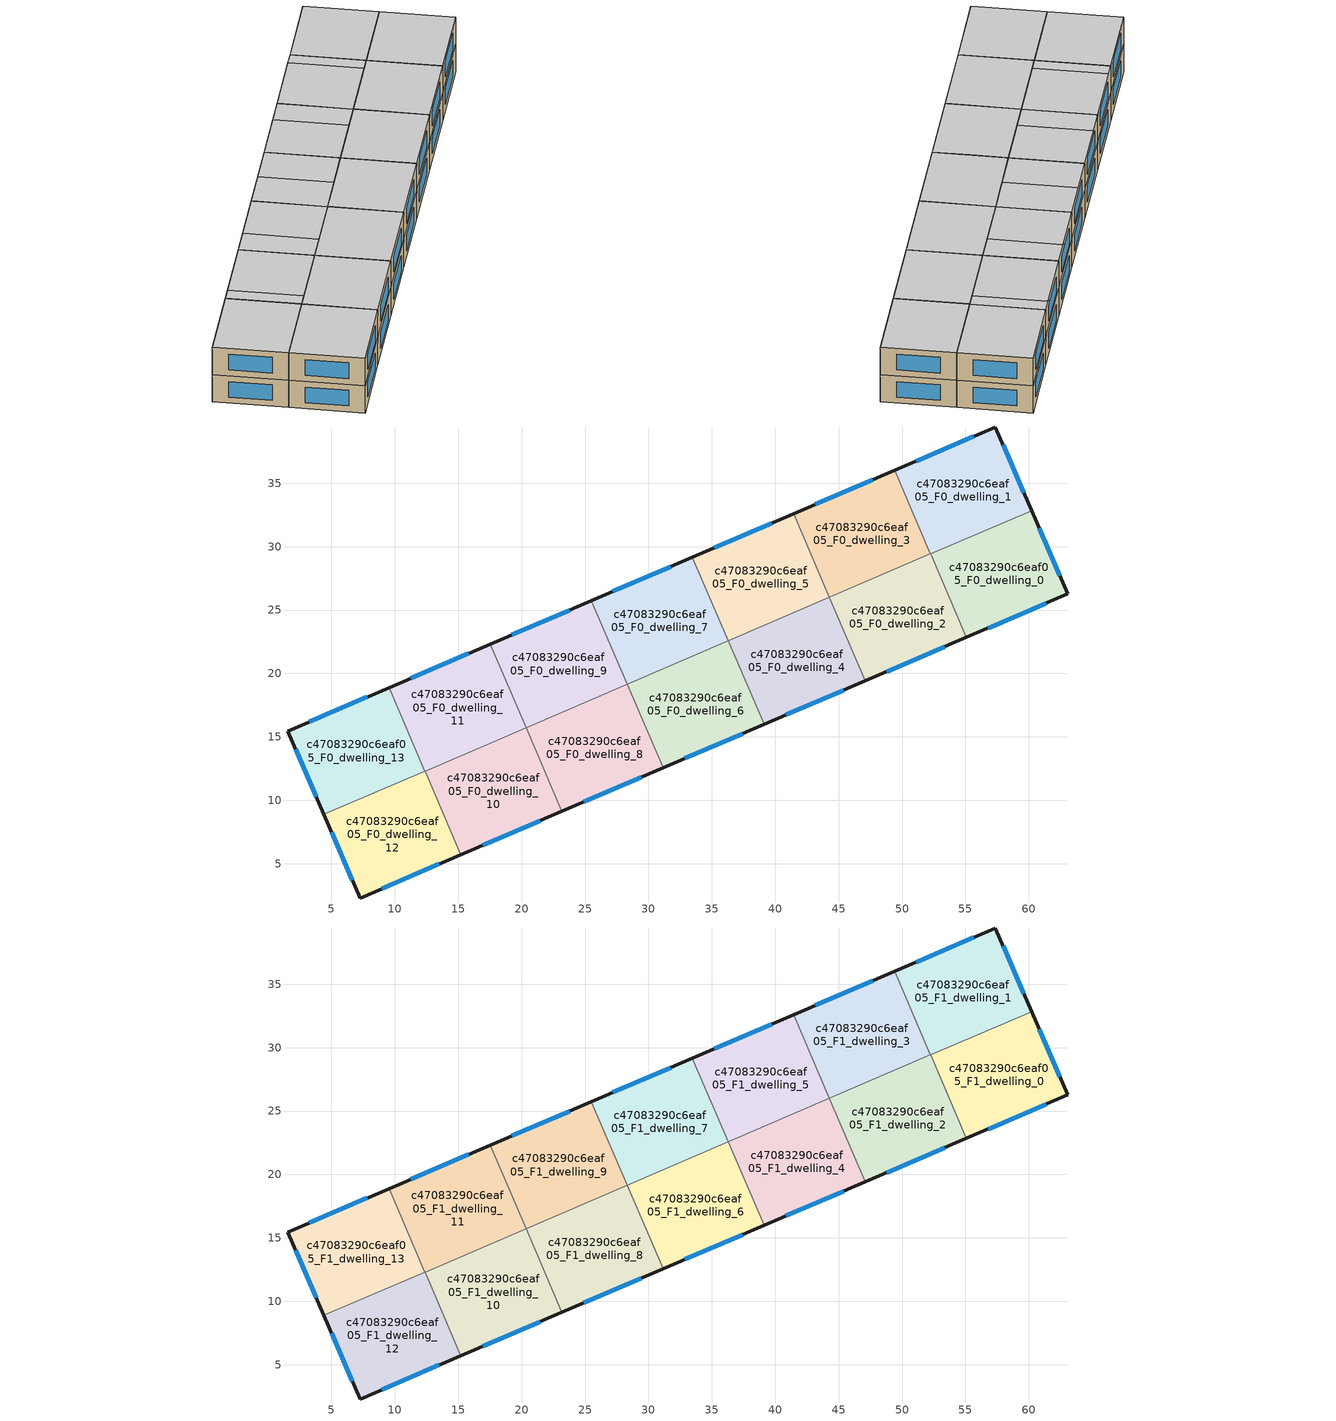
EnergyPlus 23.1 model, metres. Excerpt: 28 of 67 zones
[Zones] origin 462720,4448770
c47083290c6eaf05_F0_dwelling_0
 floor ground (EU_floor_Construction): 60.22,32.85 63.07,26.28 55.08,22.84 52.25,29.42 z0
 wall outside (EU_wall_Construction): 55.08,22.84 63.07,26.28 60.22,32.85 z0:3
 wall to c47083290c6eaf05_F0_dwelling_1 (EU_wall_Construction): 60.22,32.85 52.25,29.42 z0:3
 wall to c47083290c6eaf05_F0_dwelling_2 (EU_wall_Construction): 52.25,29.42 55.08,22.84 z0:3
 window (EU_Window_Construction): 62.46,27.68 60.83,31.44 / 56.79,23.58 61.36,25.54 z0.64:2.36
c47083290c6eaf05_F0_dwelling_1
 floor ground (EU_floor_Construction): 57.37,39.44 60.22,32.85 52.25,29.42 49.42,36.02 z0
 wall outside (EU_wall_Construction): 60.22,32.85 57.37,39.44 49.42,36.02 z0:3
 wall to c47083290c6eaf05_F0_dwelling_3 (EU_wall_Construction): 49.42,36.02 52.25,29.43 z0:3
 window (EU_Window_Construction): 59.61,34.26 57.98,38.03 / 55.67,38.7 51.12,36.75 z0.64:2.36
c47083290c6eaf05_F0_dwelling_10
 floor ground (EU_floor_Construction): 20.35,15.72 23.18,9.13 15.21,5.71 12.38,12.29 z0
 wall outside (EU_wall_Construction): 15.21,5.71 23.18,9.13 z0:3
 wall to c47083290c6eaf05_F0_dwelling_11 (EU_wall_Construction): 20.35,15.72 12.38,12.29 z0:3
 wall to c47083290c6eaf05_F0_dwelling_8 (EU_wall_Construction): 23.18,9.13 20.35,15.72 z0:3
 wall to c47083290c6eaf05_F0_dwelling_12 (EU_wall_Construction): 12.38,12.29 15.21,5.71 z0:3
 window (EU_Window_Construction): 16.92,6.44 21.48,8.4 z0.64:2.36
c47083290c6eaf05_F0_dwelling_11
 floor ground (EU_floor_Construction): 17.52,22.31 20.35,15.72 12.38,12.29 9.55,18.88 z0
 wall outside (EU_wall_Construction): 17.52,22.31 9.55,18.88 z0:3
 wall to c47083290c6eaf05_F0_dwelling_9 (EU_wall_Construction): 20.35,15.72 17.52,22.31 z0:3
 wall to c47083290c6eaf05_F0_dwelling_13 (EU_wall_Construction): 9.55,18.88 12.38,12.3 z0:3
 window (EU_Window_Construction): 15.81,21.57 11.26,19.62 z0.64:2.36
c47083290c6eaf05_F0_dwelling_12
 floor ground (EU_floor_Construction): 12.38,12.3 15.21,5.71 7.25,2.29 4.4,8.88 z0
 wall outside (EU_wall_Construction): 4.4,8.88 7.25,2.29 15.21,5.71 z0:3
 wall to c47083290c6eaf05_F0_dwelling_13 (EU_wall_Construction): 12.38,12.3 4.4,8.88 z0:3
 window (EU_Window_Construction): 5.01,7.46 6.64,3.7 / 8.96,3.02 13.51,4.97 z0.64:2.36
c47083290c6eaf05_F0_dwelling_13
 floor ground (EU_floor_Construction): 9.55,18.88 12.38,12.3 4.4,8.88 1.56,15.45 z0
 wall outside (EU_wall_Construction): 9.55,18.88 1.56,15.45 4.4,8.88 z0:3
 window (EU_Window_Construction): 2.17,14.04 3.79,10.28 / 7.84,18.15 3.27,16.18 z0.64:2.36
c47083290c6eaf05_F0_dwelling_2
 floor ground (EU_floor_Construction): 52.25,29.43 55.08,22.84 47.1,19.42 44.27,26 z0
 wall outside (EU_wall_Construction): 47.1,19.42 55.08,22.84 z0:3
 wall to c47083290c6eaf05_F0_dwelling_3 (EU_wall_Construction): 52.25,29.43 44.27,26 z0:3
 wall to c47083290c6eaf05_F0_dwelling_4 (EU_wall_Construction): 44.27,26 47.1,19.42 z0:3
 window (EU_Window_Construction): 48.81,20.15 53.37,22.11 z0.64:2.36
c47083290c6eaf05_F0_dwelling_3
 floor ground (EU_floor_Construction): 49.42,36.02 52.25,29.43 44.27,26 41.44,32.59 z0
 wall outside (EU_wall_Construction): 49.42,36.02 41.44,32.59 z0:3
 wall to c47083290c6eaf05_F0_dwelling_5 (EU_wall_Construction): 41.44,32.59 44.27,26 z0:3
 window (EU_Window_Construction): 47.71,35.28 43.15,33.32 z0.64:2.36
c47083290c6eaf05_F0_dwelling_4
 floor ground (EU_floor_Construction): 44.27,26 47.1,19.42 39.13,15.99 36.3,22.58 z0
 wall outside (EU_wall_Construction): 39.13,15.99 47.1,19.42 z0:3
 wall to c47083290c6eaf05_F0_dwelling_6 (EU_wall_Construction): 36.3,22.58 39.13,15.99 z0:3
 wall to c47083290c6eaf05_F0_dwelling_5 (EU_wall_Construction): 44.27,26 36.3,22.58 z0:3
 window (EU_Window_Construction): 40.84,16.72 45.4,18.68 z0.64:2.36
c47083290c6eaf05_F0_dwelling_5
 floor ground (EU_floor_Construction): 41.44,32.59 44.27,26 36.3,22.58 33.47,29.16 z0
 wall outside (EU_wall_Construction): 41.44,32.59 33.47,29.16 z0:3
 wall to c47083290c6eaf05_F0_dwelling_7 (EU_wall_Construction): 33.47,29.16 36.3,22.58 z0:3
 window (EU_Window_Construction): 39.74,31.86 35.18,29.9 z0.64:2.36
c47083290c6eaf05_F0_dwelling_6
 floor ground (EU_floor_Construction): 36.3,22.58 39.13,15.99 31.16,12.56 28.33,19.15 z0
 wall outside (EU_wall_Construction): 31.16,12.56 39.13,15.99 z0:3
 wall to c47083290c6eaf05_F0_dwelling_8 (EU_wall_Construction): 28.33,19.15 31.16,12.56 z0:3
 wall to c47083290c6eaf05_F0_dwelling_7 (EU_wall_Construction): 36.3,22.58 28.33,19.15 z0:3
 window (EU_Window_Construction): 32.86,13.3 37.42,15.25 z0.64:2.36
c47083290c6eaf05_F0_dwelling_7
 floor ground (EU_floor_Construction): 33.47,29.16 36.3,22.58 28.33,19.15 25.49,25.74 z0
 wall outside (EU_wall_Construction): 33.47,29.16 25.49,25.74 z0:3
 wall to c47083290c6eaf05_F0_dwelling_9 (EU_wall_Construction): 25.49,25.74 28.33,19.15 z0:3
 window (EU_Window_Construction): 31.76,28.43 27.2,26.47 z0.64:2.36
c47083290c6eaf05_F0_dwelling_8
 floor ground (EU_floor_Construction): 28.33,19.15 31.16,12.56 23.18,9.13 20.35,15.72 z0
 wall outside (EU_wall_Construction): 23.18,9.13 31.16,12.56 z0:3
 wall to c47083290c6eaf05_F0_dwelling_9 (EU_wall_Construction): 28.33,19.15 20.35,15.72 z0:3
 window (EU_Window_Construction): 24.89,9.87 29.45,11.83 z0.64:2.36
c47083290c6eaf05_F0_dwelling_9
 floor ground (EU_floor_Construction): 25.49,25.74 28.33,19.15 20.35,15.72 17.52,22.31 z0
 wall outside (EU_wall_Construction): 25.49,25.74 17.52,22.31 z0:3
 window (EU_Window_Construction): 23.79,25 19.23,23.04 z0.64:2.36
c47083290c6eaf05_F1_dwelling_0
 floor to c47083290c6eaf05_F0_dwelling_0 (EU_floor_Construction): 60.22,32.85 63.07,26.28 55.08,22.84 52.25,29.42 z3
 wall outside (EU_wall_Construction): 55.08,22.84 63.07,26.28 60.22,32.85 z3:6
 wall to c47083290c6eaf05_F1_dwelling_1 (EU_wall_Construction): 60.22,32.85 52.25,29.42 z3:6
 wall to c47083290c6eaf05_F1_dwelling_2 (EU_wall_Construction): 52.25,29.42 55.08,22.84 z3:6
 window (EU_Window_Construction): 62.46,27.68 60.83,31.44 / 56.79,23.58 61.36,25.54 z3.64:5.36
 ceiling to c47083290c6eaf05_F2_dwelling_6 (EU_floor_Construction): 63.07,26.28 60.22,32.85 52.26,29.43 55.09,22.85 z6
 ceiling to c47083290c6eaf05_F2_dwelling_7 (EU_floor_Construction): 55.09,22.85 52.26,29.43 52.25,29.42 55.08,22.84 z6
c47083290c6eaf05_F1_dwelling_1
 floor to c47083290c6eaf05_F0_dwelling_1 (EU_floor_Construction): 57.37,39.44 60.22,32.85 52.25,29.42 49.42,36.02 z3
 wall outside (EU_wall_Construction): 60.22,32.85 57.37,39.44 49.42,36.02 z3:6
 wall to c47083290c6eaf05_F1_dwelling_3 (EU_wall_Construction): 49.42,36.02 52.25,29.43 z3:6
 window (EU_Window_Construction): 59.61,34.26 57.98,38.03 / 55.67,38.7 51.12,36.75 z3.64:5.36
 ceiling to c47083290c6eaf05_F2_dwelling_0 (EU_floor_Construction): 60.22,32.86 57.37,39.44 49.42,36.02 52.25,29.43 z6
c47083290c6eaf05_F1_dwelling_10
 floor to c47083290c6eaf05_F0_dwelling_10 (EU_floor_Construction): 20.35,15.72 23.18,9.13 15.21,5.71 12.38,12.29 z3
 wall outside (EU_wall_Construction): 15.21,5.71 23.18,9.13 z3:6
 wall to c47083290c6eaf05_F1_dwelling_11 (EU_wall_Construction): 20.35,15.72 12.38,12.29 z3:6
 wall to c47083290c6eaf05_F1_dwelling_8 (EU_wall_Construction): 23.18,9.13 20.35,15.72 z3:6
 wall to c47083290c6eaf05_F1_dwelling_12 (EU_wall_Construction): 12.38,12.29 15.21,5.71 z3:6
 window (EU_Window_Construction): 16.92,6.44 21.48,8.4 z3.64:5.36
 ceiling adiabatic (EU_roof_Construction): 23.18,9.13 20.35,15.72 12.39,12.3 15.22,5.71 z6
 roof outside (EU_roof_Construction): 15.22,5.71 12.39,12.3 13.73,9.17 z6
c47083290c6eaf05_F1_dwelling_11
 floor to c47083290c6eaf05_F0_dwelling_11 (EU_floor_Construction): 17.52,22.31 20.35,15.72 12.38,12.29 9.55,18.88 z3
 wall outside (EU_wall_Construction): 17.52,22.31 9.55,18.88 z3:6
 wall to c47083290c6eaf05_F1_dwelling_9 (EU_wall_Construction): 20.35,15.72 17.52,22.31 z3:6
 wall to c47083290c6eaf05_F1_dwelling_13 (EU_wall_Construction): 9.55,18.88 12.38,12.3 z3:6
 window (EU_Window_Construction): 15.81,21.57 11.26,19.62 z3.64:5.36
 ceiling to c47083290c6eaf05_F2_dwelling_4 (EU_floor_Construction): 20.35,15.72 17.52,22.31 10.87,19.45 13.7,12.86 z6
 ceiling adiabatic (EU_roof_Construction): 13.7,12.86 10.87,19.45 9.55,18.88 12.38,12.3 z6
c47083290c6eaf05_F1_dwelling_12
 floor to c47083290c6eaf05_F0_dwelling_12 (EU_floor_Construction): 12.38,12.3 15.21,5.71 7.25,2.29 4.4,8.88 z3
 wall outside (EU_wall_Construction): 4.4,8.88 7.25,2.29 15.21,5.71 z3:6
 wall to c47083290c6eaf05_F1_dwelling_13 (EU_wall_Construction): 12.38,12.3 4.4,8.88 z3:6
 window (EU_Window_Construction): 5.01,7.46 6.64,3.7 / 8.96,3.02 13.51,4.97 z3.64:5.36
 ceiling to c47083290c6eaf05_F2_dwelling_12 (EU_floor_Construction): 15.21,5.71 12.38,12.3 4.41,8.87 7.25,2.29 z6
c47083290c6eaf05_F1_dwelling_13
 floor to c47083290c6eaf05_F0_dwelling_13 (EU_floor_Construction): 9.55,18.88 12.38,12.3 4.4,8.88 1.56,15.45 z3
 wall outside (EU_wall_Construction): 9.55,18.88 1.56,15.45 4.4,8.88 z3:6
 window (EU_Window_Construction): 2.17,14.04 3.79,10.28 / 7.84,18.15 3.27,16.18 z3.64:5.36
 ceiling adiabatic (EU_roof_Construction): 12.38,12.3 9.55,18.88 1.56,15.45 4.4,8.88 z6
c47083290c6eaf05_F1_dwelling_2
 floor to c47083290c6eaf05_F0_dwelling_2 (EU_floor_Construction): 52.25,29.43 55.08,22.84 47.1,19.42 44.27,26 z3
 wall outside (EU_wall_Construction): 47.1,19.42 55.08,22.84 z3:6
 wall to c47083290c6eaf05_F1_dwelling_3 (EU_wall_Construction): 52.25,29.43 44.27,26 z3:6
 wall to c47083290c6eaf05_F1_dwelling_4 (EU_wall_Construction): 44.27,26 47.1,19.42 z3:6
 window (EU_Window_Construction): 48.81,20.15 53.37,22.11 z3.64:5.36
 ceiling adiabatic (EU_roof_Construction): 55.08,22.84 52.25,29.43 44.28,26.01 47.11,19.42 z6
c47083290c6eaf05_F1_dwelling_3
 floor to c47083290c6eaf05_F0_dwelling_3 (EU_floor_Construction): 49.42,36.02 52.25,29.43 44.27,26 41.44,32.59 z3
 wall outside (EU_wall_Construction): 49.42,36.02 41.44,32.59 z3:6
 wall to c47083290c6eaf05_F1_dwelling_5 (EU_wall_Construction): 41.44,32.59 44.27,26 z3:6
 window (EU_Window_Construction): 47.71,35.28 43.15,33.32 z3.64:5.36
 ceiling adiabatic (EU_roof_Construction): 50.91,28.86 48.08,35.44 41.44,32.59 44.27,26 z6
 ceiling to c47083290c6eaf05_F2_dwelling_0 (EU_floor_Construction): 52.25,29.43 49.42,36.02 48.08,35.44 50.91,28.86 z6
c47083290c6eaf05_F1_dwelling_4
 floor to c47083290c6eaf05_F0_dwelling_4 (EU_floor_Construction): 44.27,26 47.1,19.42 39.13,15.99 36.3,22.58 z3
 wall outside (EU_wall_Construction): 39.13,15.99 47.1,19.42 z3:6
 wall to c47083290c6eaf05_F1_dwelling_6 (EU_wall_Construction): 36.3,22.58 39.13,15.99 z3:6
 wall to c47083290c6eaf05_F1_dwelling_5 (EU_wall_Construction): 44.27,26 36.3,22.58 z3:6
 window (EU_Window_Construction): 40.84,16.72 45.4,18.68 z3.64:5.36
 ceiling adiabatic (EU_roof_Construction): 47.1,19.42 44.27,26 36.3,22.58 39.13,15.99 z6
c47083290c6eaf05_F1_dwelling_5
 floor to c47083290c6eaf05_F0_dwelling_5 (EU_floor_Construction): 41.44,32.59 44.27,26 36.3,22.58 33.47,29.16 z3
 wall outside (EU_wall_Construction): 41.44,32.59 33.47,29.16 z3:6
 wall to c47083290c6eaf05_F1_dwelling_7 (EU_wall_Construction): 33.47,29.16 36.3,22.58 z3:6
 window (EU_Window_Construction): 39.74,31.86 35.18,29.9 z3.64:5.36
 ceiling to c47083290c6eaf05_F2_dwelling_2 (EU_floor_Construction): 41.61,24.86 38.78,31.44 33.47,29.16 36.3,22.58 z6
 ceiling to c47083290c6eaf05_F2_dwelling_1 (EU_floor_Construction): 44.27,26 41.44,32.59 38.78,31.44 41.61,24.86 z6
c47083290c6eaf05_F1_dwelling_6
 floor to c47083290c6eaf05_F0_dwelling_6 (EU_floor_Construction): 36.3,22.58 39.13,15.99 31.16,12.56 28.33,19.15 z3
 wall outside (EU_wall_Construction): 31.16,12.56 39.13,15.99 z3:6
 wall to c47083290c6eaf05_F1_dwelling_8 (EU_wall_Construction): 28.33,19.15 31.16,12.56 z3:6
 wall to c47083290c6eaf05_F1_dwelling_7 (EU_wall_Construction): 36.3,22.58 28.33,19.15 z3:6
 window (EU_Window_Construction): 32.86,13.3 37.42,15.25 z3.64:5.36
 ceiling to c47083290c6eaf05_F2_dwelling_9 (EU_floor_Construction): 39.13,15.99 36.3,22.58 28.34,19.15 31.17,12.57 z6
 ceiling adiabatic (EU_roof_Construction): 31.17,12.57 28.34,19.15 29.75,15.86 z6
c47083290c6eaf05_F1_dwelling_7
 floor to c47083290c6eaf05_F0_dwelling_7 (EU_floor_Construction): 33.47,29.16 36.3,22.58 28.33,19.15 25.49,25.74 z3
 wall outside (EU_wall_Construction): 33.47,29.16 25.49,25.74 z3:6
 wall to c47083290c6eaf05_F1_dwelling_9 (EU_wall_Construction): 25.49,25.74 28.33,19.15 z3:6
 window (EU_Window_Construction): 31.76,28.43 27.2,26.47 z3.64:5.36
 ceiling to c47083290c6eaf05_F2_dwelling_2 (EU_floor_Construction): 36.3,22.58 33.47,29.16 29.47,27.45 32.3,20.86 z6
 ceiling to c47083290c6eaf05_F2_dwelling_3 (EU_floor_Construction): 32.3,20.86 29.47,27.45 25.5,25.74 28.33,19.15 z6
c47083290c6eaf05_F1_dwelling_8
 floor to c47083290c6eaf05_F0_dwelling_8 (EU_floor_Construction): 28.33,19.15 31.16,12.56 23.18,9.13 20.35,15.72 z3
 wall outside (EU_wall_Construction): 23.18,9.13 31.16,12.56 z3:6
 wall to c47083290c6eaf05_F1_dwelling_9 (EU_wall_Construction): 28.33,19.15 20.35,15.72 z3:6
 window (EU_Window_Construction): 24.89,9.87 29.45,11.83 z3.64:5.36
 ceiling to c47083290c6eaf05_F2_dwelling_10 (EU_floor_Construction): 31.16,12.56 28.33,19.15 20.36,15.73 23.19,9.14 z6
 ceiling adiabatic (EU_roof_Construction): 23.19,9.14 20.36,15.73 20.35,15.72 23.18,9.13 z6
c47083290c6eaf05_F1_dwelling_9
 floor to c47083290c6eaf05_F0_dwelling_9 (EU_floor_Construction): 25.49,25.74 28.33,19.15 20.35,15.72 17.52,22.31 z3
 wall outside (EU_wall_Construction): 25.49,25.74 17.52,22.31 z3:6
 window (EU_Window_Construction): 23.79,25 19.23,23.04 z3.64:5.36
 ceiling to c47083290c6eaf05_F2_dwelling_4 (EU_floor_Construction): 23,16.86 20.17,23.45 17.52,22.31 20.35,15.72 z6
 ceiling adiabatic (EU_roof_Construction): 28.33,19.15 25.49,25.74 17.52,22.31 20.17,23.45 23,16.86 z6
[Building]
EU S2 Campaign: North Axis=0; Terrain=City; Solar Distribution=FullExterior
[Site:Location]
Yerevan-Zvartnots.Intl.AP: Latitude=40.15; Longitude=44.383; Time Zone=4; Elevation=854
[SizingPeriod:WeatherFileDays]
AnnualSizingPeriod: Begin Month=1; Begin Day of Month=1; End Month=12; End Day of Month=31; Day of Week for Start Day=Monday; Use Weather File Daylight Saving Period=No; Use Weather File Rain and Snow Indicators=No
[MATERIAL]
EU_InternalMass_Material: Roughness=MediumRough; Thickness=0.1; Conductivity=1; Density=1800; Specific Heat=900; Thermal Absorptance=0.9; Solar Absorptance=0.7; Visible Absorptance=0.7
[MATERIAL:NOMASS] Roughness=MediumRough; Thermal Absorptance=0.9; Solar Absorptance=0.7; Visible Absorptance=0.7
Name | Thermal Resistance
EU_wall_NoMass | 1.05043
EU_roof_NoMass | 1.45357
EU_floor_NoMass | 0.478065
[WINDOWMATERIAL:SIMPLEGLAZINGSYSTEM]
EU_Window_SimpleGlazing: UFactor=2.5566; Solar Heat Gain Coefficient=0.75; Visible Transmittance=0.75
[CONSTRUCTION]
EU_wall_Construction: EU_wall_NoMass
EU_roof_Construction: EU_roof_NoMass
EU_floor_Construction: EU_floor_NoMass
EU_Window_Construction: EU_Window_SimpleGlazing
EU_InternalMass_Construction: EU_InternalMass_Material
[ZONE] Type=1; Multiplier=1; Ceiling Height=autocalculate; Floor Area=autocalculate; Part of Total Floor Area=Yes
Name | Volume
c47083290c6eaf05_F0_dwelling_0; c47083290c6eaf05_F1_dwelling_0; c47083290c6eaf05_F0_dwelling_13; c47083290c6eaf05_F1_dwelling_13 | 186.69
c47083290c6eaf05_F0_dwelling_1; c47083290c6eaf05_F1_dwelling_1; c47083290c6eaf05_F0_dwelling_12; c47083290c6eaf05_F1_dwelling_12 | 186.687
c47083290c6eaf05_F0_dwelling_10; c47083290c6eaf05_F1_dwelling_10 | 186.684
c47083290c6eaf05_F0_dwelling_11; c47083290c6eaf05_F1_dwelling_11 | 186.66
c47083290c6eaf05_F0_dwelling_2; c47083290c6eaf05_F1_dwelling_2; c47083290c6eaf05_F0_dwelling_4; c47083290c6eaf05_F1_dwelling_4 | 186.699
c47083290c6eaf05_F0_dwelling_3; c47083290c6eaf05_F1_dwelling_3 | 186.664
c47083290c6eaf05_F0_dwelling_5; c47083290c6eaf05_F1_dwelling_5 | 186.665
c47083290c6eaf05_F0_dwelling_6; c47083290c6eaf05_F1_dwelling_6 | 186.703
c47083290c6eaf05_F0_dwelling_7; c47083290c6eaf05_F1_dwelling_7; c47083290c6eaf05_F0_dwelling_9; c47083290c6eaf05_F1_dwelling_9 | 186.68
c47083290c6eaf05_F0_dwelling_8; c47083290c6eaf05_F1_dwelling_8 | 186.704
[INTERNALMASS] Construction=EU_InternalMass_Construction
Name | Zone or ZoneList | Surface Area
c47083290c6eaf05_F0_dwelling_0_EU_InternalMass | c47083290c6eaf05_F0_dwelling_0 | 62.2285
c47083290c6eaf05_F0_dwelling_1_EU_InternalMass | c47083290c6eaf05_F0_dwelling_1 | 62.2274
c47083290c6eaf05_F0_dwelling_2_EU_InternalMass | c47083290c6eaf05_F0_dwelling_2 | 62.2301
c47083290c6eaf05_F0_dwelling_3_EU_InternalMass | c47083290c6eaf05_F0_dwelling_3 | 62.2204
c47083290c6eaf05_F0_dwelling_4_EU_InternalMass | c47083290c6eaf05_F0_dwelling_4 | 62.231
c47083290c6eaf05_F0_dwelling_5_EU_InternalMass | c47083290c6eaf05_F0_dwelling_5 | 62.2196
c47083290c6eaf05_F0_dwelling_6_EU_InternalMass | c47083290c6eaf05_F0_dwelling_6 | 62.2343
c47083290c6eaf05_F0_dwelling_7_EU_InternalMass | c47083290c6eaf05_F0_dwelling_7 | 62.2246
c47083290c6eaf05_F0_dwelling_8_EU_InternalMass | c47083290c6eaf05_F0_dwelling_8 | 62.2326
c47083290c6eaf05_F0_dwelling_9_EU_InternalMass | c47083290c6eaf05_F0_dwelling_9 | 62.2246
c47083290c6eaf05_F0_dwelling_10_EU_InternalMass | c47083290c6eaf05_F0_dwelling_10 | 62.2268
c47083290c6eaf05_F0_dwelling_11_EU_InternalMass | c47083290c6eaf05_F0_dwelling_11 | 62.2171
c47083290c6eaf05_F0_dwelling_12_EU_InternalMass | c47083290c6eaf05_F0_dwelling_12 | 62.2274
c47083290c6eaf05_F0_dwelling_13_EU_InternalMass | c47083290c6eaf05_F0_dwelling_13 | 62.2285
c47083290c6eaf05_F1_dwelling_0_EU_InternalMass | c47083290c6eaf05_F1_dwelling_0 | 62.2285
c47083290c6eaf05_F1_dwelling_1_EU_InternalMass | c47083290c6eaf05_F1_dwelling_1 | 62.2274
c47083290c6eaf05_F1_dwelling_2_EU_InternalMass | c47083290c6eaf05_F1_dwelling_2 | 62.2301
c47083290c6eaf05_F1_dwelling_3_EU_InternalMass | c47083290c6eaf05_F1_dwelling_3 | 62.2204
c47083290c6eaf05_F1_dwelling_4_EU_InternalMass | c47083290c6eaf05_F1_dwelling_4 | 62.231
c47083290c6eaf05_F1_dwelling_5_EU_InternalMass | c47083290c6eaf05_F1_dwelling_5 | 62.2196
c47083290c6eaf05_F1_dwelling_6_EU_InternalMass | c47083290c6eaf05_F1_dwelling_6 | 62.2343
c47083290c6eaf05_F1_dwelling_7_EU_InternalMass | c47083290c6eaf05_F1_dwelling_7 | 62.2246
c47083290c6eaf05_F1_dwelling_8_EU_InternalMass | c47083290c6eaf05_F1_dwelling_8 | 62.2326
c47083290c6eaf05_F1_dwelling_9_EU_InternalMass | c47083290c6eaf05_F1_dwelling_9 | 62.2246
c47083290c6eaf05_F1_dwelling_10_EU_InternalMass | c47083290c6eaf05_F1_dwelling_10 | 62.2268
c47083290c6eaf05_F1_dwelling_11_EU_InternalMass | c47083290c6eaf05_F1_dwelling_11 | 62.2171
c47083290c6eaf05_F1_dwelling_12_EU_InternalMass | c47083290c6eaf05_F1_dwelling_12 | 62.2274
c47083290c6eaf05_F1_dwelling_13_EU_InternalMass | c47083290c6eaf05_F1_dwelling_13 | 62.2285
[OTHEREQUIPMENT] Fuel Type=Electricity; Design Level Calculation Method=Watts/Area; Power per Zone Floor Area=1; Fraction Latent=0; Fraction Radiant=0; Fraction Lost=0; Carbon Dioxide Generation Rate=0; EndUse Subcategory=EU_Step8_InternalGains
Name | Zone or ZoneList or Space or SpaceList | Schedule
EU_Step8_InternalGain_c47083290c6eaf05_F0_dwelling_0_f000 | c47083290c6eaf05_F0_dwelling_0 | EU_Step8_GainSchedule_c47083290c6eaf05_F0_dwelling_0_f000
EU_Step8_InternalGain_c47083290c6eaf05_F0_dwelling_1_f000 | c47083290c6eaf05_F0_dwelling_1 | EU_Step8_GainSchedule_c47083290c6eaf05_F0_dwelling_1_f000
EU_Step8_InternalGain_c47083290c6eaf05_F0_dwelling_2_f000 | c47083290c6eaf05_F0_dwelling_2 | EU_Step8_GainSchedule_c47083290c6eaf05_F0_dwelling_2_f000
EU_Step8_InternalGain_c47083290c6eaf05_F0_dwelling_3_f000 | c47083290c6eaf05_F0_dwelling_3 | EU_Step8_GainSchedule_c47083290c6eaf05_F0_dwelling_3_f000
EU_Step8_InternalGain_c47083290c6eaf05_F0_dwelling_4_f000 | c47083290c6eaf05_F0_dwelling_4 | EU_Step8_GainSchedule_c47083290c6eaf05_F0_dwelling_4_f000
EU_Step8_InternalGain_c47083290c6eaf05_F0_dwelling_5_f000 | c47083290c6eaf05_F0_dwelling_5 | EU_Step8_GainSchedule_c47083290c6eaf05_F0_dwelling_5_f000
EU_Step8_InternalGain_c47083290c6eaf05_F0_dwelling_6_f000 | c47083290c6eaf05_F0_dwelling_6 | EU_Step8_GainSchedule_c47083290c6eaf05_F0_dwelling_6_f000
EU_Step8_InternalGain_c47083290c6eaf05_F0_dwelling_7_f000 | c47083290c6eaf05_F0_dwelling_7 | EU_Step8_GainSchedule_c47083290c6eaf05_F0_dwelling_7_f000
EU_Step8_InternalGain_c47083290c6eaf05_F0_dwelling_8_f000 | c47083290c6eaf05_F0_dwelling_8 | EU_Step8_GainSchedule_c47083290c6eaf05_F0_dwelling_8_f000
EU_Step8_InternalGain_c47083290c6eaf05_F0_dwelling_9_f000 | c47083290c6eaf05_F0_dwelling_9 | EU_Step8_GainSchedule_c47083290c6eaf05_F0_dwelling_9_f000
EU_Step8_InternalGain_c47083290c6eaf05_F0_dwelling_10_f000 | c47083290c6eaf05_F0_dwelling_10 | EU_Step8_GainSchedule_c47083290c6eaf05_F0_dwelling_10_f000
EU_Step8_InternalGain_c47083290c6eaf05_F0_dwelling_11_f000 | c47083290c6eaf05_F0_dwelling_11 | EU_Step8_GainSchedule_c47083290c6eaf05_F0_dwelling_11_f000
EU_Step8_InternalGain_c47083290c6eaf05_F0_dwelling_12_f000 | c47083290c6eaf05_F0_dwelling_12 | EU_Step8_GainSchedule_c47083290c6eaf05_F0_dwelling_12_f000
EU_Step8_InternalGain_c47083290c6eaf05_F0_dwelling_13_f000 | c47083290c6eaf05_F0_dwelling_13 | EU_Step8_GainSchedule_c47083290c6eaf05_F0_dwelling_13_f000
EU_Step8_InternalGain_c47083290c6eaf05_F1_dwelling_0_f000 | c47083290c6eaf05_F1_dwelling_0 | EU_Step8_GainSchedule_c47083290c6eaf05_F1_dwelling_0_f000
EU_Step8_InternalGain_c47083290c6eaf05_F1_dwelling_1_f000 | c47083290c6eaf05_F1_dwelling_1 | EU_Step8_GainSchedule_c47083290c6eaf05_F1_dwelling_1_f000
EU_Step8_InternalGain_c47083290c6eaf05_F1_dwelling_2_f000 | c47083290c6eaf05_F1_dwelling_2 | EU_Step8_GainSchedule_c47083290c6eaf05_F1_dwelling_2_f000
EU_Step8_InternalGain_c47083290c6eaf05_F1_dwelling_3_f000 | c47083290c6eaf05_F1_dwelling_3 | EU_Step8_GainSchedule_c47083290c6eaf05_F1_dwelling_3_f000
EU_Step8_InternalGain_c47083290c6eaf05_F1_dwelling_4_f000 | c47083290c6eaf05_F1_dwelling_4 | EU_Step8_GainSchedule_c47083290c6eaf05_F1_dwelling_4_f000
EU_Step8_InternalGain_c47083290c6eaf05_F1_dwelling_5_f000 | c47083290c6eaf05_F1_dwelling_5 | EU_Step8_GainSchedule_c47083290c6eaf05_F1_dwelling_5_f000
EU_Step8_InternalGain_c47083290c6eaf05_F1_dwelling_6_f000 | c47083290c6eaf05_F1_dwelling_6 | EU_Step8_GainSchedule_c47083290c6eaf05_F1_dwelling_6_f000
EU_Step8_InternalGain_c47083290c6eaf05_F1_dwelling_7_f000 | c47083290c6eaf05_F1_dwelling_7 | EU_Step8_GainSchedule_c47083290c6eaf05_F1_dwelling_7_f000
EU_Step8_InternalGain_c47083290c6eaf05_F1_dwelling_8_f000 | c47083290c6eaf05_F1_dwelling_8 | EU_Step8_GainSchedule_c47083290c6eaf05_F1_dwelling_8_f000
EU_Step8_InternalGain_c47083290c6eaf05_F1_dwelling_9_f000 | c47083290c6eaf05_F1_dwelling_9 | EU_Step8_GainSchedule_c47083290c6eaf05_F1_dwelling_9_f000
EU_Step8_InternalGain_c47083290c6eaf05_F1_dwelling_10_f000 | c47083290c6eaf05_F1_dwelling_10 | EU_Step8_GainSchedule_c47083290c6eaf05_F1_dwelling_10_f000
EU_Step8_InternalGain_c47083290c6eaf05_F1_dwelling_11_f000 | c47083290c6eaf05_F1_dwelling_11 | EU_Step8_GainSchedule_c47083290c6eaf05_F1_dwelling_11_f000
EU_Step8_InternalGain_c47083290c6eaf05_F1_dwelling_12_f000 | c47083290c6eaf05_F1_dwelling_12 | EU_Step8_GainSchedule_c47083290c6eaf05_F1_dwelling_12_f000
EU_Step8_InternalGain_c47083290c6eaf05_F1_dwelling_13_f000 | c47083290c6eaf05_F1_dwelling_13 | EU_Step8_GainSchedule_c47083290c6eaf05_F1_dwelling_13_f000
[ZONEVENTILATION:DESIGNFLOWRATE] Schedule=EU_AlwaysOn; Design Flow Rate Calculation Method=AirChanges/Hour; Air Changes per Hour=0.557805; Ventilation Type=Natural; Fan Pressure Rise=0; Fan Total Efficiency=1; Constant Term Coefficient=1; Temperature Term Coefficient=0; Velocity Term Coefficient=0; Velocity Squared Term Coefficient=0; Minimum Indoor Temperature=-100; Maximum Indoor Temperature=100; Delta Temperature=-100; Minimum Outdoor Temperature=-100; Maximum Outdoor Temperature=100; Maximum Wind Speed=40
Name | Zone or ZoneList or Space or SpaceList
EU_ConstantAir_c47083290c6eaf05_F0_dwelling_0 | c47083290c6eaf05_F0_dwelling_0
EU_ConstantAir_c47083290c6eaf05_F0_dwelling_1 | c47083290c6eaf05_F0_dwelling_1
EU_ConstantAir_c47083290c6eaf05_F0_dwelling_2 | c47083290c6eaf05_F0_dwelling_2
EU_ConstantAir_c47083290c6eaf05_F0_dwelling_3 | c47083290c6eaf05_F0_dwelling_3
EU_ConstantAir_c47083290c6eaf05_F0_dwelling_4 | c47083290c6eaf05_F0_dwelling_4
EU_ConstantAir_c47083290c6eaf05_F0_dwelling_5 | c47083290c6eaf05_F0_dwelling_5
EU_ConstantAir_c47083290c6eaf05_F0_dwelling_6 | c47083290c6eaf05_F0_dwelling_6
EU_ConstantAir_c47083290c6eaf05_F0_dwelling_7 | c47083290c6eaf05_F0_dwelling_7
EU_ConstantAir_c47083290c6eaf05_F0_dwelling_8 | c47083290c6eaf05_F0_dwelling_8
EU_ConstantAir_c47083290c6eaf05_F0_dwelling_9 | c47083290c6eaf05_F0_dwelling_9
EU_ConstantAir_c47083290c6eaf05_F0_dwelling_10 | c47083290c6eaf05_F0_dwelling_10
EU_ConstantAir_c47083290c6eaf05_F0_dwelling_11 | c47083290c6eaf05_F0_dwelling_11
EU_ConstantAir_c47083290c6eaf05_F0_dwelling_12 | c47083290c6eaf05_F0_dwelling_12
EU_ConstantAir_c47083290c6eaf05_F0_dwelling_13 | c47083290c6eaf05_F0_dwelling_13
EU_ConstantAir_c47083290c6eaf05_F1_dwelling_0 | c47083290c6eaf05_F1_dwelling_0
EU_ConstantAir_c47083290c6eaf05_F1_dwelling_1 | c47083290c6eaf05_F1_dwelling_1
EU_ConstantAir_c47083290c6eaf05_F1_dwelling_2 | c47083290c6eaf05_F1_dwelling_2
EU_ConstantAir_c47083290c6eaf05_F1_dwelling_3 | c47083290c6eaf05_F1_dwelling_3
EU_ConstantAir_c47083290c6eaf05_F1_dwelling_4 | c47083290c6eaf05_F1_dwelling_4
EU_ConstantAir_c47083290c6eaf05_F1_dwelling_5 | c47083290c6eaf05_F1_dwelling_5
EU_ConstantAir_c47083290c6eaf05_F1_dwelling_6 | c47083290c6eaf05_F1_dwelling_6
EU_ConstantAir_c47083290c6eaf05_F1_dwelling_7 | c47083290c6eaf05_F1_dwelling_7
EU_ConstantAir_c47083290c6eaf05_F1_dwelling_8 | c47083290c6eaf05_F1_dwelling_8
EU_ConstantAir_c47083290c6eaf05_F1_dwelling_9 | c47083290c6eaf05_F1_dwelling_9
EU_ConstantAir_c47083290c6eaf05_F1_dwelling_10 | c47083290c6eaf05_F1_dwelling_10
EU_ConstantAir_c47083290c6eaf05_F1_dwelling_11 | c47083290c6eaf05_F1_dwelling_11
EU_ConstantAir_c47083290c6eaf05_F1_dwelling_12 | c47083290c6eaf05_F1_dwelling_12
EU_ConstantAir_c47083290c6eaf05_F1_dwelling_13 | c47083290c6eaf05_F1_dwelling_13
[HVACTEMPLATE:THERMOSTAT] Constant Heating Setpoint=20; Constant Cooling Setpoint=50
EU_HeatOnly_c47083290c6eaf05_F0_dwelling_0; EU_HeatOnly_c47083290c6eaf05_F0_dwelling_1; EU_HeatOnly_c47083290c6eaf05_F0_dwelling_2; EU_HeatOnly_c47083290c6eaf05_F0_dwelling_3; EU_HeatOnly_c47083290c6eaf05_F0_dwelling_4; EU_HeatOnly_c47083290c6eaf05_F0_dwelling_5; EU_HeatOnly_c47083290c6eaf05_F0_dwelling_6; EU_HeatOnly_c47083290c6eaf05_F0_dwelling_7; EU_HeatOnly_c47083290c6eaf05_F0_dwelling_8; EU_HeatOnly_c47083290c6eaf05_F0_dwelling_9; EU_HeatOnly_c47083290c6eaf05_F0_dwelling_10; EU_HeatOnly_c47083290c6eaf05_F0_dwelling_11; EU_HeatOnly_c47083290c6eaf05_F0_dwelling_12; EU_HeatOnly_c47083290c6eaf05_F0_dwelling_13; EU_HeatOnly_c47083290c6eaf05_F1_dwelling_0; EU_HeatOnly_c47083290c6eaf05_F1_dwelling_1; EU_HeatOnly_c47083290c6eaf05_F1_dwelling_2; EU_HeatOnly_c47083290c6eaf05_F1_dwelling_3; EU_HeatOnly_c47083290c6eaf05_F1_dwelling_4; EU_HeatOnly_c47083290c6eaf05_F1_dwelling_5; EU_HeatOnly_c47083290c6eaf05_F1_dwelling_6; EU_HeatOnly_c47083290c6eaf05_F1_dwelling_7; EU_HeatOnly_c47083290c6eaf05_F1_dwelling_8; EU_HeatOnly_c47083290c6eaf05_F1_dwelling_9; EU_HeatOnly_c47083290c6eaf05_F1_dwelling_10; EU_HeatOnly_c47083290c6eaf05_F1_dwelling_11; EU_HeatOnly_c47083290c6eaf05_F1_dwelling_12; EU_HeatOnly_c47083290c6eaf05_F1_dwelling_13; EU_HeatOnly_c47083290c6eaf05_F2_dwelling_0; EU_HeatOnly_c47083290c6eaf05_F2_dwelling_1; EU_HeatOnly_c47083290c6eaf05_F2_dwelling_2; EU_HeatOnly_c47083290c6eaf05_F2_dwelling_3; EU_HeatOnly_c47083290c6eaf05_F2_dwelling_4; EU_HeatOnly_c47083290c6eaf05_F2_dwelling_5; EU_HeatOnly_c47083290c6eaf05_F2_dwelling_6; EU_HeatOnly_c47083290c6eaf05_F2_dwelling_7; EU_HeatOnly_c47083290c6eaf05_F2_dwelling_8; EU_HeatOnly_c47083290c6eaf05_F2_dwelling_9; EU_HeatOnly_c47083290c6eaf05_F2_dwelling_10; EU_HeatOnly_c47083290c6eaf05_F2_dwelling_11; EU_HeatOnly_c47083290c6eaf05_F2_dwelling_12; EU_HeatOnly_c47083290c6eaf05_F3_dwelling_0; EU_HeatOnly_c47083290c6eaf05_F3_dwelling_1; EU_HeatOnly_c47083290c6eaf05_F3_dwelling_2; EU_HeatOnly_c47083290c6eaf05_F3_dwelling_3; EU_HeatOnly_c47083290c6eaf05_F3_dwelling_4; EU_HeatOnly_c47083290c6eaf05_F3_dwelling_5; EU_HeatOnly_c47083290c6eaf05_F3_dwelling_6; EU_HeatOnly_c47083290c6eaf05_F3_dwelling_7; EU_HeatOnly_c47083290c6eaf05_F3_dwelling_8; EU_HeatOnly_c47083290c6eaf05_F3_dwelling_9; EU_HeatOnly_c47083290c6eaf05_F3_dwelling_10; EU_HeatOnly_c47083290c6eaf05_F3_dwelling_11; EU_HeatOnly_c47083290c6eaf05_F3_dwelling_12; EU_HeatOnly_c47083290c6eaf05_F4_dwelling_0; EU_HeatOnly_c47083290c6eaf05_F4_dwelling_1; EU_HeatOnly_c47083290c6eaf05_F4_dwelling_2; EU_HeatOnly_c47083290c6eaf05_F4_dwelling_3; EU_HeatOnly_c47083290c6eaf05_F4_dwelling_4; EU_HeatOnly_c47083290c6eaf05_F4_dwelling_5; EU_HeatOnly_c47083290c6eaf05_F4_dwelling_6; EU_HeatOnly_c47083290c6eaf05_F4_dwelling_7; EU_HeatOnly_c47083290c6eaf05_F4_dwelling_8; EU_HeatOnly_c47083290c6eaf05_F4_dwelling_9; EU_HeatOnly_c47083290c6eaf05_F4_dwelling_10; EU_HeatOnly_c47083290c6eaf05_F4_dwelling_11; EU_HeatOnly_c47083290c6eaf05_F4_dwelling_12
[HVACTEMPLATE:ZONE:IDEALLOADSAIRSYSTEM] System Availability Schedule=EU_AlwaysOn; Maximum Heating Supply Air Temperature=50; Minimum Cooling Supply Air Temperature=13; Maximum Heating Supply Air Humidity Ratio=0.0156; Minimum Cooling Supply Air Humidity Ratio=0.0077; Heating Limit=NoLimit; Cooling Limit=NoLimit; Heating Availability Schedule=EU_AlwaysOn; Cooling Availability Schedule=EU_CoolingOff; Dehumidification Control Type=ConstantSensibleHeatRatio; Cooling Sensible Heat Ratio=0.7; Dehumidification Setpoint=60; Humidification Control Type=None; Humidification Setpoint=30; Outdoor Air Method=None; Outdoor Air Flow Rate per Person=0.00944; Outdoor Air Flow Rate per Zone Floor Area=0; Outdoor Air Flow Rate per Zone=0; Demand Controlled Ventilation Type=None; Outdoor Air Economizer Type=NoEconomizer; Heat Recovery Type=None; Sensible Heat Recovery Effectiveness=0.7; Latent Heat Recovery Effectiveness=0.65
Name | Template Thermostat
c47083290c6eaf05_F0_dwelling_0 | EU_HeatOnly_c47083290c6eaf05_F0_dwelling_0
c47083290c6eaf05_F0_dwelling_1 | EU_HeatOnly_c47083290c6eaf05_F0_dwelling_1
c47083290c6eaf05_F0_dwelling_2 | EU_HeatOnly_c47083290c6eaf05_F0_dwelling_2
c47083290c6eaf05_F0_dwelling_3 | EU_HeatOnly_c47083290c6eaf05_F0_dwelling_3
c47083290c6eaf05_F0_dwelling_4 | EU_HeatOnly_c47083290c6eaf05_F0_dwelling_4
c47083290c6eaf05_F0_dwelling_5 | EU_HeatOnly_c47083290c6eaf05_F0_dwelling_5
c47083290c6eaf05_F0_dwelling_6 | EU_HeatOnly_c47083290c6eaf05_F0_dwelling_6
c47083290c6eaf05_F0_dwelling_7 | EU_HeatOnly_c47083290c6eaf05_F0_dwelling_7
c47083290c6eaf05_F0_dwelling_8 | EU_HeatOnly_c47083290c6eaf05_F0_dwelling_8
c47083290c6eaf05_F0_dwelling_9 | EU_HeatOnly_c47083290c6eaf05_F0_dwelling_9
c47083290c6eaf05_F0_dwelling_10 | EU_HeatOnly_c47083290c6eaf05_F0_dwelling_10
c47083290c6eaf05_F0_dwelling_11 | EU_HeatOnly_c47083290c6eaf05_F0_dwelling_11
c47083290c6eaf05_F0_dwelling_12 | EU_HeatOnly_c47083290c6eaf05_F0_dwelling_12
c47083290c6eaf05_F0_dwelling_13 | EU_HeatOnly_c47083290c6eaf05_F0_dwelling_13
c47083290c6eaf05_F1_dwelling_0 | EU_HeatOnly_c47083290c6eaf05_F1_dwelling_0
c47083290c6eaf05_F1_dwelling_1 | EU_HeatOnly_c47083290c6eaf05_F1_dwelling_1
c47083290c6eaf05_F1_dwelling_2 | EU_HeatOnly_c47083290c6eaf05_F1_dwelling_2
c47083290c6eaf05_F1_dwelling_3 | EU_HeatOnly_c47083290c6eaf05_F1_dwelling_3
c47083290c6eaf05_F1_dwelling_4 | EU_HeatOnly_c47083290c6eaf05_F1_dwelling_4
c47083290c6eaf05_F1_dwelling_5 | EU_HeatOnly_c47083290c6eaf05_F1_dwelling_5
c47083290c6eaf05_F1_dwelling_6 | EU_HeatOnly_c47083290c6eaf05_F1_dwelling_6
c47083290c6eaf05_F1_dwelling_7 | EU_HeatOnly_c47083290c6eaf05_F1_dwelling_7
c47083290c6eaf05_F1_dwelling_8 | EU_HeatOnly_c47083290c6eaf05_F1_dwelling_8
c47083290c6eaf05_F1_dwelling_9 | EU_HeatOnly_c47083290c6eaf05_F1_dwelling_9
c47083290c6eaf05_F1_dwelling_10 | EU_HeatOnly_c47083290c6eaf05_F1_dwelling_10
c47083290c6eaf05_F1_dwelling_11 | EU_HeatOnly_c47083290c6eaf05_F1_dwelling_11
c47083290c6eaf05_F1_dwelling_12 | EU_HeatOnly_c47083290c6eaf05_F1_dwelling_12
c47083290c6eaf05_F1_dwelling_13 | EU_HeatOnly_c47083290c6eaf05_F1_dwelling_13
[SIZING:ZONE] Zone Cooling Design Supply Air Temperature Input Method=SupplyAirTemperature; Zone Cooling Design Supply Air Temperature=13; Zone Heating Design Supply Air Temperature Input Method=SupplyAirTemperature; Zone Heating Design Supply Air Temperature=50; Zone Cooling Design Supply Air Humidity Ratio=0.008; Zone Heating Design Supply Air Humidity Ratio=0.008; Cooling Design Air Flow Method=DesignDay; Cooling Design Air Flow Rate=0; Cooling Minimum Air Flow per Zone Floor Area=0.000762; Cooling Minimum Air Flow=0; Cooling Minimum Air Flow Fraction=0.2; Heating Design Air Flow Method=DesignDay; Heating Design Air Flow Rate=0; Heating Maximum Air Flow per Zone Floor Area=0.002032; Heating Maximum Air Flow=0.141576; Heating Maximum Air Flow Fraction=0.3; Account for Dedicated Outdoor Air System=No; Dedicated Outdoor Air System Control Strategy=NeutralSupplyAir; Dedicated Outdoor Air Low Setpoint Temperature for Design=autosize; Dedicated Outdoor Air High Setpoint Temperature for Design=autosize; Zone Load Sizing Method=Sensible Load Only No Latent Load; Zone Latent Cooling Design Supply Air Humidity Ratio Input Method=HumidityRatioDifference; Zone Cooling Design Supply Air Humidity Ratio Difference=0.005; Zone Latent Heating Design Supply Air Humidity Ratio Input Method=HumidityRatioDifference; Zone Humidification Design Supply Air Humidity Ratio Difference=0.005
c47083290c6eaf05_F0_dwelling_0; c47083290c6eaf05_F0_dwelling_1; c47083290c6eaf05_F0_dwelling_2; c47083290c6eaf05_F0_dwelling_3; c47083290c6eaf05_F0_dwelling_4; c47083290c6eaf05_F0_dwelling_5; c47083290c6eaf05_F0_dwelling_6; c47083290c6eaf05_F0_dwelling_7; c47083290c6eaf05_F0_dwelling_8; c47083290c6eaf05_F0_dwelling_9; c47083290c6eaf05_F0_dwelling_10; c47083290c6eaf05_F0_dwelling_11; c47083290c6eaf05_F0_dwelling_12; c47083290c6eaf05_F0_dwelling_13; c47083290c6eaf05_F1_dwelling_0; c47083290c6eaf05_F1_dwelling_1; c47083290c6eaf05_F1_dwelling_2; c47083290c6eaf05_F1_dwelling_3; c47083290c6eaf05_F1_dwelling_4; c47083290c6eaf05_F1_dwelling_5; c47083290c6eaf05_F1_dwelling_6; c47083290c6eaf05_F1_dwelling_7; c47083290c6eaf05_F1_dwelling_8; c47083290c6eaf05_F1_dwelling_9; c47083290c6eaf05_F1_dwelling_10; c47083290c6eaf05_F1_dwelling_11; c47083290c6eaf05_F1_dwelling_12; c47083290c6eaf05_F1_dwelling_13
[SCHEDULE:CONSTANT]
Name | Hourly Value
EU_AlwaysOn | 1
EU_CoolingOff | 0
[SCHEDULE:FILE] Column Number=1; Rows to Skip at Top=0; Number of Hours of Data=8760; Column Separator=Comma; Interpolate to Timestep=No; Minutes per Item=60; Adjust Schedule for Daylight Savings=Yes
Name | File
EU_Step8_GainSchedule_c47083290c6eaf05_F0_dwelling_0_f000 | ../../schedules/c47083290c6eaf05/c47083290c6eaf05_F0_dwelling_0_f000_gain.csv
EU_Step8_GainSchedule_c47083290c6eaf05_F0_dwelling_1_f000 | ../../schedules/c47083290c6eaf05/c47083290c6eaf05_F0_dwelling_1_f000_gain.csv
EU_Step8_GainSchedule_c47083290c6eaf05_F0_dwelling_2_f000 | ../../schedules/c47083290c6eaf05/c47083290c6eaf05_F0_dwelling_2_f000_gain.csv
EU_Step8_GainSchedule_c47083290c6eaf05_F0_dwelling_3_f000 | ../../schedules/c47083290c6eaf05/c47083290c6eaf05_F0_dwelling_3_f000_gain.csv
EU_Step8_GainSchedule_c47083290c6eaf05_F0_dwelling_4_f000 | ../../schedules/c47083290c6eaf05/c47083290c6eaf05_F0_dwelling_4_f000_gain.csv
EU_Step8_GainSchedule_c47083290c6eaf05_F0_dwelling_5_f000 | ../../schedules/c47083290c6eaf05/c47083290c6eaf05_F0_dwelling_5_f000_gain.csv
EU_Step8_GainSchedule_c47083290c6eaf05_F0_dwelling_6_f000 | ../../schedules/c47083290c6eaf05/c47083290c6eaf05_F0_dwelling_6_f000_gain.csv
EU_Step8_GainSchedule_c47083290c6eaf05_F0_dwelling_7_f000 | ../../schedules/c47083290c6eaf05/c47083290c6eaf05_F0_dwelling_7_f000_gain.csv
EU_Step8_GainSchedule_c47083290c6eaf05_F0_dwelling_8_f000 | ../../schedules/c47083290c6eaf05/c47083290c6eaf05_F0_dwelling_8_f000_gain.csv
EU_Step8_GainSchedule_c47083290c6eaf05_F0_dwelling_9_f000 | ../../schedules/c47083290c6eaf05/c47083290c6eaf05_F0_dwelling_9_f000_gain.csv
EU_Step8_GainSchedule_c47083290c6eaf05_F0_dwelling_10_f000 | ../../schedules/c47083290c6eaf05/c47083290c6eaf05_F0_dwelling_10_f000_gain.csv
EU_Step8_GainSchedule_c47083290c6eaf05_F0_dwelling_11_f000 | ../../schedules/c47083290c6eaf05/c47083290c6eaf05_F0_dwelling_11_f000_gain.csv
EU_Step8_GainSchedule_c47083290c6eaf05_F0_dwelling_12_f000 | ../../schedules/c47083290c6eaf05/c47083290c6eaf05_F0_dwelling_12_f000_gain.csv
EU_Step8_GainSchedule_c47083290c6eaf05_F0_dwelling_13_f000 | ../../schedules/c47083290c6eaf05/c47083290c6eaf05_F0_dwelling_13_f000_gain.csv
EU_Step8_GainSchedule_c47083290c6eaf05_F1_dwelling_0_f000 | ../../schedules/c47083290c6eaf05/c47083290c6eaf05_F1_dwelling_0_f000_gain.csv
EU_Step8_GainSchedule_c47083290c6eaf05_F1_dwelling_1_f000 | ../../schedules/c47083290c6eaf05/c47083290c6eaf05_F1_dwelling_1_f000_gain.csv
EU_Step8_GainSchedule_c47083290c6eaf05_F1_dwelling_2_f000 | ../../schedules/c47083290c6eaf05/c47083290c6eaf05_F1_dwelling_2_f000_gain.csv
EU_Step8_GainSchedule_c47083290c6eaf05_F1_dwelling_3_f000 | ../../schedules/c47083290c6eaf05/c47083290c6eaf05_F1_dwelling_3_f000_gain.csv
EU_Step8_GainSchedule_c47083290c6eaf05_F1_dwelling_4_f000 | ../../schedules/c47083290c6eaf05/c47083290c6eaf05_F1_dwelling_4_f000_gain.csv
EU_Step8_GainSchedule_c47083290c6eaf05_F1_dwelling_5_f000 | ../../schedules/c47083290c6eaf05/c47083290c6eaf05_F1_dwelling_5_f000_gain.csv
EU_Step8_GainSchedule_c47083290c6eaf05_F1_dwelling_6_f000 | ../../schedules/c47083290c6eaf05/c47083290c6eaf05_F1_dwelling_6_f000_gain.csv
EU_Step8_GainSchedule_c47083290c6eaf05_F1_dwelling_7_f000 | ../../schedules/c47083290c6eaf05/c47083290c6eaf05_F1_dwelling_7_f000_gain.csv
EU_Step8_GainSchedule_c47083290c6eaf05_F1_dwelling_8_f000 | ../../schedules/c47083290c6eaf05/c47083290c6eaf05_F1_dwelling_8_f000_gain.csv
EU_Step8_GainSchedule_c47083290c6eaf05_F1_dwelling_9_f000 | ../../schedules/c47083290c6eaf05/c47083290c6eaf05_F1_dwelling_9_f000_gain.csv
EU_Step8_GainSchedule_c47083290c6eaf05_F1_dwelling_10_f000 | ../../schedules/c47083290c6eaf05/c47083290c6eaf05_F1_dwelling_10_f000_gain.csv
EU_Step8_GainSchedule_c47083290c6eaf05_F1_dwelling_11_f000 | ../../schedules/c47083290c6eaf05/c47083290c6eaf05_F1_dwelling_11_f000_gain.csv
EU_Step8_GainSchedule_c47083290c6eaf05_F1_dwelling_12_f000 | ../../schedules/c47083290c6eaf05/c47083290c6eaf05_F1_dwelling_12_f000_gain.csv
EU_Step8_GainSchedule_c47083290c6eaf05_F1_dwelling_13_f000 | ../../schedules/c47083290c6eaf05/c47083290c6eaf05_F1_dwelling_13_f000_gain.csv
